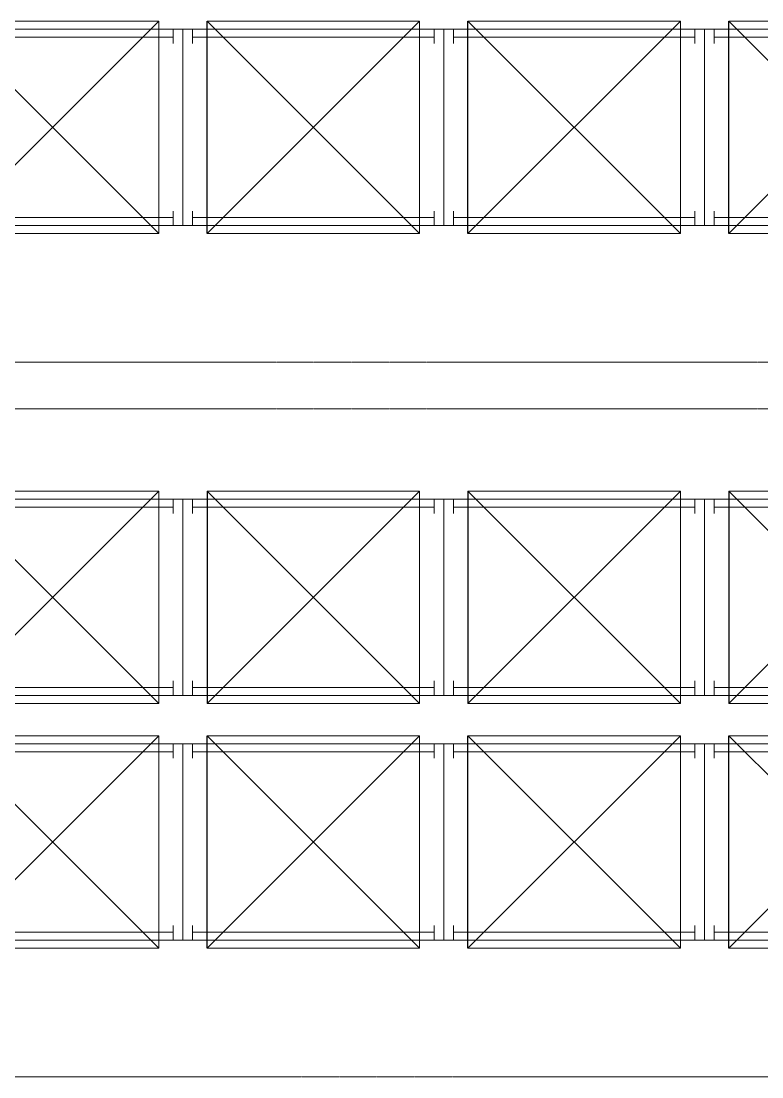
# Model space of a CAD drawing. Header units: millimetres. Extents: x -67280 to 67280, y -47520 to 47520.
# Drawn here: x -41673 to -37072, y -22837 to -16277 of the extents above; entities that cross this region are included whole.
import ezdxf

# ---------------------------------------------------------------- set-up
doc = ezdxf.new("R2010")
doc.units = ezdxf.units.MM
doc.linetypes.add('点画线', pattern=[18, 12, -2, 2, -2])
for name, color, linetype, lineweight in [('ACADloading', 57, 'Continuous', 18), ('ACADRackFrame', 5, 'Continuous', 18), ('ACAD细实线层', 3, 'Continuous', 18), ('中心线层', 1, '点画线', 18), ('尺寸线层', 4, 'Continuous', 18)]:
    doc.layers.add(name, color=color, linetype=linetype, lineweight=lineweight)

# ---------------------------------------------------------------- blocks, each defined once
blk = doc.blocks.new('*X214')
at = {"layer": 'ACADloading', "color": 3, "linetype": 'Continuous', "lineweight": 18}
for p, q in [((1530, 1320), (210, 1320.1)), ((210, 1320.1), (1530, 0)), ((210, 0), (210, 1320)), ((210, 0), (210, 1320)), ((210, 0), (210, 1320)), ((210, 0), (210, 1320)), ((210, 1320), (210, 0)), ((210, 1320), (210, 0)), ((210, 1320), (210, 0)), ((1530, 1320), (210, 0)), ((1490, 1320), (250, 1320)), ((1530, 0), (1530, 1320)), ((210, 820), (210, 1280)), ((210, 820), (210, 1280)), ((1530, 0), (210, 0))]:
    blk.add_line(p, q, dxfattribs=at)
at = {"layer": 'ACADloading', "color": 3, "linetype": 'Continuous', "lineweight": 25}
blk.add_line((210, 0), (210, 1320), dxfattribs=at)
at = {"layer": 'ACADloading', "linetype": 'Continuous', "lineweight": 18}
for p, q in [((1490, 1320), (250, 1320)), ((1490, 1320), (250, 1320)), ((1530, 0), (250, 0)), ((1530, 0), (250, 0)), ((1530, 0), (250, 0))]:
    blk.add_line(p, q, dxfattribs=at)
at = {"layer": 'ACADloading', "color": 5, "linetype": 'Continuous', "lineweight": 18}
blk.add_line((1530, 0), (1530, 1320), dxfattribs=at)
blk.add_line((1530, 0), (1530, 1320), dxfattribs=at)
blk.add_line((1530, 0), (1530, 1320), dxfattribs=at)
blk.add_line((1530, 0), (1530, 1320), dxfattribs=at)
blk.add_line((1530, 0), (1530, 1320), dxfattribs=at)
blk.add_line((1530, 0), (1530, 1320), dxfattribs=at)
at = {"layer": 'ACADRackFrame', "linetype": 'Continuous', "lineweight": 18}
for p, q in [((120, 1270), (1620, 1270)), ((1620, 1220), (120, 1220)), ((1620, 100), (120, 100)), ((120, 50), (1620, 50))]:
    blk.add_line(p, q, dxfattribs=at)
for points in [[(120, 1180), (120, 1270), (0, 1270), (0, 1180)], [(60, 50), (60, 1270)], [(1620, 1180), (1620, 1270), (1740, 1270), (1740, 1180)], [(1680, 50), (1680, 1270)], [(120, 140), (120, 50), (0, 50), (0, 140)], [(1620, 140), (1620, 50), (1740, 50), (1740, 140)]]:
    blk.add_lwpolyline(points, dxfattribs=at)
blk = doc.blocks.new('*X215')
at = {"layer": 'ACADloading', "color": 3, "linetype": 'Continuous', "lineweight": 18}
for p, q in [((1530, 1320), (210, 1320.1)), ((210, 1320.1), (1530, 0)), ((210, 0), (210, 1320)), ((210, 0), (210, 1320)), ((210, 0), (210, 1320)), ((210, 0), (210, 1320)), ((210, 1320), (210, 0)), ((210, 1320), (210, 0)), ((210, 1320), (210, 0)), ((1530, 1320), (210, 0)), ((1490, 1320), (250, 1320)), ((1530, 0), (1530, 1320)), ((210, 820), (210, 1280)), ((210, 820), (210, 1280)), ((1530, 0), (210, 0))]:
    blk.add_line(p, q, dxfattribs=at)
at = {"layer": 'ACADloading', "color": 3, "linetype": 'Continuous', "lineweight": 25}
blk.add_line((210, 0), (210, 1320), dxfattribs=at)
at = {"layer": 'ACADloading', "linetype": 'Continuous', "lineweight": 18}
for p, q in [((1490, 1320), (250, 1320)), ((1490, 1320), (250, 1320)), ((1530, 0), (250, 0)), ((1530, 0), (250, 0)), ((1530, 0), (250, 0))]:
    blk.add_line(p, q, dxfattribs=at)
at = {"layer": 'ACADloading', "color": 5, "linetype": 'Continuous', "lineweight": 18}
blk.add_line((1530, 0), (1530, 1320), dxfattribs=at)
blk.add_line((1530, 0), (1530, 1320), dxfattribs=at)
blk.add_line((1530, 0), (1530, 1320), dxfattribs=at)
blk.add_line((1530, 0), (1530, 1320), dxfattribs=at)
blk.add_line((1530, 0), (1530, 1320), dxfattribs=at)
blk.add_line((1530, 0), (1530, 1320), dxfattribs=at)
at = {"layer": 'ACADRackFrame', "linetype": 'Continuous', "lineweight": 18}
for p, q in [((120, 1270), (1620, 1270)), ((1620, 1220), (120, 1220)), ((1620, 100), (120, 100)), ((120, 50), (1620, 50))]:
    blk.add_line(p, q, dxfattribs=at)
for points in [[(120, 1180), (120, 1270), (0, 1270), (0, 1180)], [(60, 50), (60, 1270)], [(1620, 1180), (1620, 1270), (1740, 1270), (1740, 1180)], [(1680, 50), (1680, 1270)], [(120, 140), (120, 50), (0, 50), (0, 140)], [(1620, 140), (1620, 50), (1740, 50), (1740, 140)]]:
    blk.add_lwpolyline(points, dxfattribs=at)
blk = doc.blocks.new('*X216')
at = {"layer": 'ACADloading', "color": 3, "linetype": 'Continuous', "lineweight": 18}
for p, q in [((1530, 1320), (210, 1320.1)), ((210, 1320.1), (1530, 0)), ((210, 0), (210, 1320)), ((210, 0), (210, 1320)), ((210, 0), (210, 1320)), ((210, 0), (210, 1320)), ((210, 1320), (210, 0)), ((210, 1320), (210, 0)), ((210, 1320), (210, 0)), ((1530, 1320), (210, 0)), ((1490, 1320), (250, 1320)), ((1530, 0), (1530, 1320)), ((210, 820), (210, 1280)), ((210, 820), (210, 1280)), ((1530, 0), (210, 0))]:
    blk.add_line(p, q, dxfattribs=at)
at = {"layer": 'ACADloading', "color": 3, "linetype": 'Continuous', "lineweight": 25}
blk.add_line((210, 0), (210, 1320), dxfattribs=at)
at = {"layer": 'ACADloading', "linetype": 'Continuous', "lineweight": 18}
for p, q in [((1490, 1320), (250, 1320)), ((1490, 1320), (250, 1320)), ((1530, 0), (250, 0)), ((1530, 0), (250, 0)), ((1530, 0), (250, 0))]:
    blk.add_line(p, q, dxfattribs=at)
at = {"layer": 'ACADloading', "color": 5, "linetype": 'Continuous', "lineweight": 18}
blk.add_line((1530, 0), (1530, 1320), dxfattribs=at)
blk.add_line((1530, 0), (1530, 1320), dxfattribs=at)
blk.add_line((1530, 0), (1530, 1320), dxfattribs=at)
blk.add_line((1530, 0), (1530, 1320), dxfattribs=at)
blk.add_line((1530, 0), (1530, 1320), dxfattribs=at)
blk.add_line((1530, 0), (1530, 1320), dxfattribs=at)
at = {"layer": 'ACADRackFrame', "linetype": 'Continuous', "lineweight": 18}
for p, q in [((120, 1270), (1620, 1270)), ((1620, 1220), (120, 1220)), ((1620, 100), (120, 100)), ((120, 50), (1620, 50))]:
    blk.add_line(p, q, dxfattribs=at)
for points in [[(120, 1180), (120, 1270), (0, 1270), (0, 1180)], [(60, 50), (60, 1270)], [(1620, 1180), (1620, 1270), (1740, 1270), (1740, 1180)], [(1680, 50), (1680, 1270)], [(120, 140), (120, 50), (0, 50), (0, 140)], [(1620, 140), (1620, 50), (1740, 50), (1740, 140)]]:
    blk.add_lwpolyline(points, dxfattribs=at)
blk = doc.blocks.new('*X217')
at = {"layer": 'ACADloading', "color": 3, "linetype": 'Continuous', "lineweight": 18}
for p, q in [((1530, 1320), (210, 1320.1)), ((210, 1320.1), (1530, 0)), ((210, 0), (210, 1320)), ((210, 0), (210, 1320)), ((210, 0), (210, 1320)), ((210, 0), (210, 1320)), ((210, 1320), (210, 0)), ((210, 1320), (210, 0)), ((210, 1320), (210, 0)), ((1530, 1320), (210, 0)), ((1490, 1320), (250, 1320)), ((1530, 0), (1530, 1320)), ((210, 820), (210, 1280)), ((210, 820), (210, 1280)), ((1530, 0), (210, 0))]:
    blk.add_line(p, q, dxfattribs=at)
at = {"layer": 'ACADloading', "color": 3, "linetype": 'Continuous', "lineweight": 25}
blk.add_line((210, 0), (210, 1320), dxfattribs=at)
at = {"layer": 'ACADloading', "linetype": 'Continuous', "lineweight": 18}
for p, q in [((1490, 1320), (250, 1320)), ((1490, 1320), (250, 1320)), ((1530, 0), (250, 0)), ((1530, 0), (250, 0)), ((1530, 0), (250, 0))]:
    blk.add_line(p, q, dxfattribs=at)
at = {"layer": 'ACADloading', "color": 5, "linetype": 'Continuous', "lineweight": 18}
blk.add_line((1530, 0), (1530, 1320), dxfattribs=at)
blk.add_line((1530, 0), (1530, 1320), dxfattribs=at)
blk.add_line((1530, 0), (1530, 1320), dxfattribs=at)
blk.add_line((1530, 0), (1530, 1320), dxfattribs=at)
blk.add_line((1530, 0), (1530, 1320), dxfattribs=at)
blk.add_line((1530, 0), (1530, 1320), dxfattribs=at)
at = {"layer": 'ACADRackFrame', "linetype": 'Continuous', "lineweight": 18}
for p, q in [((120, 1270), (1620, 1270)), ((1620, 1220), (120, 1220)), ((1620, 100), (120, 100)), ((120, 50), (1620, 50))]:
    blk.add_line(p, q, dxfattribs=at)
for points in [[(120, 1180), (120, 1270), (0, 1270), (0, 1180)], [(60, 50), (60, 1270)], [(1620, 1180), (1620, 1270), (1740, 1270), (1740, 1180)], [(1680, 50), (1680, 1270)], [(120, 140), (120, 50), (0, 50), (0, 140)], [(1620, 140), (1620, 50), (1740, 50), (1740, 140)]]:
    blk.add_lwpolyline(points, dxfattribs=at)
blk = doc.blocks.new('*X251')
at = {"layer": 'ACADloading', "color": 3, "linetype": 'Continuous', "lineweight": 18}
for p, q in [((1530, 1320), (210, 1320.1)), ((210, 1320.1), (1530, 0)), ((210, 0), (210, 1320)), ((210, 0), (210, 1320)), ((210, 0), (210, 1320)), ((210, 0), (210, 1320)), ((210, 1320), (210, 0)), ((210, 1320), (210, 0)), ((210, 1320), (210, 0)), ((1530, 1320), (210, 0)), ((1490, 1320), (250, 1320)), ((1530, 0), (1530, 1320)), ((210, 820), (210, 1280)), ((210, 820), (210, 1280)), ((1530, 0), (210, 0))]:
    blk.add_line(p, q, dxfattribs=at)
at = {"layer": 'ACADloading', "color": 3, "linetype": 'Continuous', "lineweight": 25}
blk.add_line((210, 0), (210, 1320), dxfattribs=at)
at = {"layer": 'ACADloading', "linetype": 'Continuous', "lineweight": 18}
for p, q in [((1490, 1320), (250, 1320)), ((1490, 1320), (250, 1320)), ((1530, 0), (250, 0)), ((1530, 0), (250, 0)), ((1530, 0), (250, 0))]:
    blk.add_line(p, q, dxfattribs=at)
at = {"layer": 'ACADloading', "color": 5, "linetype": 'Continuous', "lineweight": 18}
blk.add_line((1530, 0), (1530, 1320), dxfattribs=at)
blk.add_line((1530, 0), (1530, 1320), dxfattribs=at)
blk.add_line((1530, 0), (1530, 1320), dxfattribs=at)
blk.add_line((1530, 0), (1530, 1320), dxfattribs=at)
blk.add_line((1530, 0), (1530, 1320), dxfattribs=at)
blk.add_line((1530, 0), (1530, 1320), dxfattribs=at)
at = {"layer": 'ACADRackFrame', "linetype": 'Continuous', "lineweight": 18}
for p, q in [((120, 1270), (1620, 1270)), ((1620, 1220), (120, 1220)), ((1620, 100), (120, 100)), ((120, 50), (1620, 50))]:
    blk.add_line(p, q, dxfattribs=at)
for points in [[(120, 1180), (120, 1270), (0, 1270), (0, 1180)], [(60, 50), (60, 1270)], [(1620, 1180), (1620, 1270), (1740, 1270), (1740, 1180)], [(1680, 50), (1680, 1270)], [(120, 140), (120, 50), (0, 50), (0, 140)], [(1620, 140), (1620, 50), (1740, 50), (1740, 140)]]:
    blk.add_lwpolyline(points, dxfattribs=at)
blk = doc.blocks.new('*X252')
at = {"layer": 'ACADloading', "color": 3, "linetype": 'Continuous', "lineweight": 18}
for p, q in [((1530, 1320), (210, 1320.1)), ((210, 1320.1), (1530, 0)), ((210, 0), (210, 1320)), ((210, 0), (210, 1320)), ((210, 0), (210, 1320)), ((210, 0), (210, 1320)), ((210, 1320), (210, 0)), ((210, 1320), (210, 0)), ((210, 1320), (210, 0)), ((1530, 1320), (210, 0)), ((1490, 1320), (250, 1320)), ((1530, 0), (1530, 1320)), ((210, 820), (210, 1280)), ((210, 820), (210, 1280)), ((1530, 0), (210, 0))]:
    blk.add_line(p, q, dxfattribs=at)
at = {"layer": 'ACADloading', "color": 3, "linetype": 'Continuous', "lineweight": 25}
blk.add_line((210, 0), (210, 1320), dxfattribs=at)
at = {"layer": 'ACADloading', "linetype": 'Continuous', "lineweight": 18}
for p, q in [((1490, 1320), (250, 1320)), ((1490, 1320), (250, 1320)), ((1530, 0), (250, 0)), ((1530, 0), (250, 0)), ((1530, 0), (250, 0))]:
    blk.add_line(p, q, dxfattribs=at)
at = {"layer": 'ACADloading', "color": 5, "linetype": 'Continuous', "lineweight": 18}
blk.add_line((1530, 0), (1530, 1320), dxfattribs=at)
blk.add_line((1530, 0), (1530, 1320), dxfattribs=at)
blk.add_line((1530, 0), (1530, 1320), dxfattribs=at)
blk.add_line((1530, 0), (1530, 1320), dxfattribs=at)
blk.add_line((1530, 0), (1530, 1320), dxfattribs=at)
blk.add_line((1530, 0), (1530, 1320), dxfattribs=at)
at = {"layer": 'ACADRackFrame', "linetype": 'Continuous', "lineweight": 18}
for p, q in [((120, 1270), (1620, 1270)), ((1620, 1220), (120, 1220)), ((1620, 100), (120, 100)), ((120, 50), (1620, 50))]:
    blk.add_line(p, q, dxfattribs=at)
for points in [[(120, 1180), (120, 1270), (0, 1270), (0, 1180)], [(60, 50), (60, 1270)], [(1620, 1180), (1620, 1270), (1740, 1270), (1740, 1180)], [(1680, 50), (1680, 1270)], [(120, 140), (120, 50), (0, 50), (0, 140)], [(1620, 140), (1620, 50), (1740, 50), (1740, 140)]]:
    blk.add_lwpolyline(points, dxfattribs=at)
blk = doc.blocks.new('*X253')
at = {"layer": 'ACADloading', "color": 3, "linetype": 'Continuous', "lineweight": 18}
for p, q in [((1530, 1320), (210, 1320.1)), ((210, 1320.1), (1530, 0)), ((210, 0), (210, 1320)), ((210, 0), (210, 1320)), ((210, 0), (210, 1320)), ((210, 0), (210, 1320)), ((210, 1320), (210, 0)), ((210, 1320), (210, 0)), ((210, 1320), (210, 0)), ((1530, 1320), (210, 0)), ((1490, 1320), (250, 1320)), ((1530, 0), (1530, 1320)), ((210, 820), (210, 1280)), ((210, 820), (210, 1280)), ((1530, 0), (210, 0))]:
    blk.add_line(p, q, dxfattribs=at)
at = {"layer": 'ACADloading', "color": 3, "linetype": 'Continuous', "lineweight": 25}
blk.add_line((210, 0), (210, 1320), dxfattribs=at)
at = {"layer": 'ACADloading', "linetype": 'Continuous', "lineweight": 18}
for p, q in [((1490, 1320), (250, 1320)), ((1490, 1320), (250, 1320)), ((1530, 0), (250, 0)), ((1530, 0), (250, 0)), ((1530, 0), (250, 0))]:
    blk.add_line(p, q, dxfattribs=at)
at = {"layer": 'ACADloading', "color": 5, "linetype": 'Continuous', "lineweight": 18}
blk.add_line((1530, 0), (1530, 1320), dxfattribs=at)
blk.add_line((1530, 0), (1530, 1320), dxfattribs=at)
blk.add_line((1530, 0), (1530, 1320), dxfattribs=at)
blk.add_line((1530, 0), (1530, 1320), dxfattribs=at)
blk.add_line((1530, 0), (1530, 1320), dxfattribs=at)
blk.add_line((1530, 0), (1530, 1320), dxfattribs=at)
at = {"layer": 'ACADRackFrame', "linetype": 'Continuous', "lineweight": 18}
for p, q in [((120, 1270), (1620, 1270)), ((1620, 1220), (120, 1220)), ((1620, 100), (120, 100)), ((120, 50), (1620, 50))]:
    blk.add_line(p, q, dxfattribs=at)
for points in [[(120, 1180), (120, 1270), (0, 1270), (0, 1180)], [(60, 50), (60, 1270)], [(1620, 1180), (1620, 1270), (1740, 1270), (1740, 1180)], [(1680, 50), (1680, 1270)], [(120, 140), (120, 50), (0, 50), (0, 140)], [(1620, 140), (1620, 50), (1740, 50), (1740, 140)]]:
    blk.add_lwpolyline(points, dxfattribs=at)
blk = doc.blocks.new('*X254')
at = {"layer": 'ACADloading', "color": 3, "linetype": 'Continuous', "lineweight": 18}
for p, q in [((1530, 1320), (210, 1320.1)), ((210, 1320.1), (1530, 0)), ((210, 0), (210, 1320)), ((210, 0), (210, 1320)), ((210, 0), (210, 1320)), ((210, 0), (210, 1320)), ((210, 1320), (210, 0)), ((210, 1320), (210, 0)), ((210, 1320), (210, 0)), ((1530, 1320), (210, 0)), ((1490, 1320), (250, 1320)), ((1530, 0), (1530, 1320)), ((210, 820), (210, 1280)), ((210, 820), (210, 1280)), ((1530, 0), (210, 0))]:
    blk.add_line(p, q, dxfattribs=at)
at = {"layer": 'ACADloading', "color": 3, "linetype": 'Continuous', "lineweight": 25}
blk.add_line((210, 0), (210, 1320), dxfattribs=at)
at = {"layer": 'ACADloading', "linetype": 'Continuous', "lineweight": 18}
for p, q in [((1490, 1320), (250, 1320)), ((1490, 1320), (250, 1320)), ((1530, 0), (250, 0)), ((1530, 0), (250, 0)), ((1530, 0), (250, 0))]:
    blk.add_line(p, q, dxfattribs=at)
at = {"layer": 'ACADloading', "color": 5, "linetype": 'Continuous', "lineweight": 18}
blk.add_line((1530, 0), (1530, 1320), dxfattribs=at)
blk.add_line((1530, 0), (1530, 1320), dxfattribs=at)
blk.add_line((1530, 0), (1530, 1320), dxfattribs=at)
blk.add_line((1530, 0), (1530, 1320), dxfattribs=at)
blk.add_line((1530, 0), (1530, 1320), dxfattribs=at)
blk.add_line((1530, 0), (1530, 1320), dxfattribs=at)
at = {"layer": 'ACADRackFrame', "linetype": 'Continuous', "lineweight": 18}
for p, q in [((120, 1270), (1620, 1270)), ((1620, 1220), (120, 1220)), ((1620, 100), (120, 100)), ((120, 50), (1620, 50))]:
    blk.add_line(p, q, dxfattribs=at)
for points in [[(120, 1180), (120, 1270), (0, 1270), (0, 1180)], [(60, 50), (60, 1270)], [(1620, 1180), (1620, 1270), (1740, 1270), (1740, 1180)], [(1680, 50), (1680, 1270)], [(120, 140), (120, 50), (0, 50), (0, 140)], [(1620, 140), (1620, 50), (1740, 50), (1740, 140)]]:
    blk.add_lwpolyline(points, dxfattribs=at)
blk = doc.blocks.new('*X287')
at = {"layer": 'ACADloading', "color": 3, "linetype": 'Continuous', "lineweight": 18}
for p, q in [((1530, 0), (210, 0)), ((210, 0), (210, -1320)), ((210, 0), (210, -1320)), ((210, 0), (210, -1320)), ((210, 0), (210, -1320)), ((210, -1320), (210, 0)), ((210, -1320), (210, 0)), ((210, -1320), (210, 0)), ((210, -1320.1), (1530, 0)), ((1530, -1320), (210, 0)), ((1530, 0), (1530, -1320)), ((210, -820), (210, -1280)), ((210, -820), (210, -1280)), ((1530, -1320), (210, -1320.1)), ((1490, -1320), (250, -1320))]:
    blk.add_line(p, q, dxfattribs=at)
at = {"layer": 'ACADloading', "color": 3, "linetype": 'Continuous', "lineweight": 25}
blk.add_line((210, 0), (210, -1320), dxfattribs=at)
at = {"layer": 'ACADloading', "linetype": 'Continuous', "lineweight": 18}
for p, q in [((1530, 0), (250, 0)), ((1530, 0), (250, 0)), ((1530, 0), (250, 0)), ((1490, -1320), (250, -1320)), ((1490, -1320), (250, -1320))]:
    blk.add_line(p, q, dxfattribs=at)
at = {"layer": 'ACADloading', "color": 5, "linetype": 'Continuous', "lineweight": 18}
blk.add_line((1530, 0), (1530, -1320), dxfattribs=at)
blk.add_line((1530, 0), (1530, -1320), dxfattribs=at)
blk.add_line((1530, 0), (1530, -1320), dxfattribs=at)
blk.add_line((1530, 0), (1530, -1320), dxfattribs=at)
blk.add_line((1530, 0), (1530, -1320), dxfattribs=at)
blk.add_line((1530, 0), (1530, -1320), dxfattribs=at)
at = {"layer": 'ACADRackFrame', "linetype": 'Continuous', "lineweight": 18}
for p, q in [((120, -50), (1620, -50)), ((1620, -100), (120, -100)), ((1620, -1220), (120, -1220)), ((120, -1270), (1620, -1270))]:
    blk.add_line(p, q, dxfattribs=at)
for points in [[(120, -140), (120, -50), (0, -50), (0, -140)], [(60, -50), (60, -1270)], [(1620, -140), (1620, -50), (1740, -50), (1740, -140)], [(1680, -50), (1680, -1270)], [(120, -1180), (120, -1270), (0, -1270), (0, -1180)], [(1620, -1180), (1620, -1270), (1740, -1270), (1740, -1180)]]:
    blk.add_lwpolyline(points, dxfattribs=at)
blk = doc.blocks.new('*X288')
at = {"layer": 'ACADloading', "color": 3, "linetype": 'Continuous', "lineweight": 18}
for p, q in [((1530, 0), (210, 0)), ((210, 0), (210, -1320)), ((210, 0), (210, -1320)), ((210, 0), (210, -1320)), ((210, 0), (210, -1320)), ((210, -1320), (210, 0)), ((210, -1320), (210, 0)), ((210, -1320), (210, 0)), ((210, -1320.1), (1530, 0)), ((1530, -1320), (210, 0)), ((1530, 0), (1530, -1320)), ((210, -820), (210, -1280)), ((210, -820), (210, -1280)), ((1530, -1320), (210, -1320.1)), ((1490, -1320), (250, -1320))]:
    blk.add_line(p, q, dxfattribs=at)
at = {"layer": 'ACADloading', "color": 3, "linetype": 'Continuous', "lineweight": 25}
blk.add_line((210, 0), (210, -1320), dxfattribs=at)
at = {"layer": 'ACADloading', "linetype": 'Continuous', "lineweight": 18}
for p, q in [((1530, 0), (250, 0)), ((1530, 0), (250, 0)), ((1530, 0), (250, 0)), ((1490, -1320), (250, -1320)), ((1490, -1320), (250, -1320))]:
    blk.add_line(p, q, dxfattribs=at)
at = {"layer": 'ACADloading', "color": 5, "linetype": 'Continuous', "lineweight": 18}
blk.add_line((1530, 0), (1530, -1320), dxfattribs=at)
blk.add_line((1530, 0), (1530, -1320), dxfattribs=at)
blk.add_line((1530, 0), (1530, -1320), dxfattribs=at)
blk.add_line((1530, 0), (1530, -1320), dxfattribs=at)
blk.add_line((1530, 0), (1530, -1320), dxfattribs=at)
blk.add_line((1530, 0), (1530, -1320), dxfattribs=at)
at = {"layer": 'ACADRackFrame', "linetype": 'Continuous', "lineweight": 18}
for p, q in [((120, -50), (1620, -50)), ((1620, -100), (120, -100)), ((1620, -1220), (120, -1220)), ((120, -1270), (1620, -1270))]:
    blk.add_line(p, q, dxfattribs=at)
for points in [[(120, -140), (120, -50), (0, -50), (0, -140)], [(60, -50), (60, -1270)], [(1620, -140), (1620, -50), (1740, -50), (1740, -140)], [(1680, -50), (1680, -1270)], [(120, -1180), (120, -1270), (0, -1270), (0, -1180)], [(1620, -1180), (1620, -1270), (1740, -1270), (1740, -1180)]]:
    blk.add_lwpolyline(points, dxfattribs=at)
blk = doc.blocks.new('*X289')
at = {"layer": 'ACADloading', "color": 3, "linetype": 'Continuous', "lineweight": 18}
for p, q in [((1530, 0), (210, 0)), ((210, 0), (210, -1320)), ((210, 0), (210, -1320)), ((210, 0), (210, -1320)), ((210, 0), (210, -1320)), ((210, -1320), (210, 0)), ((210, -1320), (210, 0)), ((210, -1320), (210, 0)), ((210, -1320.1), (1530, 0)), ((1530, -1320), (210, 0)), ((1530, 0), (1530, -1320)), ((210, -820), (210, -1280)), ((210, -820), (210, -1280)), ((1530, -1320), (210, -1320.1)), ((1490, -1320), (250, -1320))]:
    blk.add_line(p, q, dxfattribs=at)
at = {"layer": 'ACADloading', "color": 3, "linetype": 'Continuous', "lineweight": 25}
blk.add_line((210, 0), (210, -1320), dxfattribs=at)
at = {"layer": 'ACADloading', "linetype": 'Continuous', "lineweight": 18}
for p, q in [((1530, 0), (250, 0)), ((1530, 0), (250, 0)), ((1530, 0), (250, 0)), ((1490, -1320), (250, -1320)), ((1490, -1320), (250, -1320))]:
    blk.add_line(p, q, dxfattribs=at)
at = {"layer": 'ACADloading', "color": 5, "linetype": 'Continuous', "lineweight": 18}
blk.add_line((1530, 0), (1530, -1320), dxfattribs=at)
blk.add_line((1530, 0), (1530, -1320), dxfattribs=at)
blk.add_line((1530, 0), (1530, -1320), dxfattribs=at)
blk.add_line((1530, 0), (1530, -1320), dxfattribs=at)
blk.add_line((1530, 0), (1530, -1320), dxfattribs=at)
blk.add_line((1530, 0), (1530, -1320), dxfattribs=at)
at = {"layer": 'ACADRackFrame', "linetype": 'Continuous', "lineweight": 18}
for p, q in [((120, -50), (1620, -50)), ((1620, -100), (120, -100)), ((1620, -1220), (120, -1220)), ((120, -1270), (1620, -1270))]:
    blk.add_line(p, q, dxfattribs=at)
for points in [[(120, -140), (120, -50), (0, -50), (0, -140)], [(60, -50), (60, -1270)], [(1620, -140), (1620, -50), (1740, -50), (1740, -140)], [(1680, -50), (1680, -1270)], [(120, -1180), (120, -1270), (0, -1270), (0, -1180)], [(1620, -1180), (1620, -1270), (1740, -1270), (1740, -1180)]]:
    blk.add_lwpolyline(points, dxfattribs=at)
blk = doc.blocks.new('*X290')
at = {"layer": 'ACADloading', "color": 3, "linetype": 'Continuous', "lineweight": 18}
for p, q in [((1530, 0), (210, 0)), ((210, 0), (210, -1320)), ((210, 0), (210, -1320)), ((210, 0), (210, -1320)), ((210, 0), (210, -1320)), ((210, -1320), (210, 0)), ((210, -1320), (210, 0)), ((210, -1320), (210, 0)), ((210, -1320.1), (1530, 0)), ((1530, -1320), (210, 0)), ((1530, 0), (1530, -1320)), ((210, -820), (210, -1280)), ((210, -820), (210, -1280)), ((1530, -1320), (210, -1320.1)), ((1490, -1320), (250, -1320))]:
    blk.add_line(p, q, dxfattribs=at)
at = {"layer": 'ACADloading', "color": 3, "linetype": 'Continuous', "lineweight": 25}
blk.add_line((210, 0), (210, -1320), dxfattribs=at)
at = {"layer": 'ACADloading', "linetype": 'Continuous', "lineweight": 18}
for p, q in [((1530, 0), (250, 0)), ((1530, 0), (250, 0)), ((1530, 0), (250, 0)), ((1490, -1320), (250, -1320)), ((1490, -1320), (250, -1320))]:
    blk.add_line(p, q, dxfattribs=at)
at = {"layer": 'ACADloading', "color": 5, "linetype": 'Continuous', "lineweight": 18}
blk.add_line((1530, 0), (1530, -1320), dxfattribs=at)
blk.add_line((1530, 0), (1530, -1320), dxfattribs=at)
blk.add_line((1530, 0), (1530, -1320), dxfattribs=at)
blk.add_line((1530, 0), (1530, -1320), dxfattribs=at)
blk.add_line((1530, 0), (1530, -1320), dxfattribs=at)
blk.add_line((1530, 0), (1530, -1320), dxfattribs=at)
at = {"layer": 'ACADRackFrame', "linetype": 'Continuous', "lineweight": 18}
for p, q in [((120, -50), (1620, -50)), ((1620, -100), (120, -100)), ((1620, -1220), (120, -1220)), ((120, -1270), (1620, -1270))]:
    blk.add_line(p, q, dxfattribs=at)
for points in [[(120, -140), (120, -50), (0, -50), (0, -140)], [(60, -50), (60, -1270)], [(1620, -140), (1620, -50), (1740, -50), (1740, -140)], [(1680, -50), (1680, -1270)], [(120, -1180), (120, -1270), (0, -1270), (0, -1180)], [(1620, -1180), (1620, -1270), (1740, -1270), (1740, -1180)]]:
    blk.add_lwpolyline(points, dxfattribs=at)
blk = doc.blocks.new('*X218')
at = {"layer": 'ACAD细实线层', "linetype": 'Continuous', "lineweight": 18}
for name, p in [('*X254', (-29220, 865)), ('*X253', (-27600, 865)), ('*X252', (-25980, 865)), ('*X251', (-24360, 865)), ('*X290', (-29220, -735)), ('*X289', (-27600, -735)), ('*X288', (-25980, -735)), ('*X287', (-24360, -735))]:
    blk.add_blockref(name, p, dxfattribs=at)

msp = doc.modelspace()

# ---------------------------------------------------------------- linework, layer by layer
at = {"layer": '中心线层'}
for p, q in [((16032.015, -18397.309), (-46007.985, -18397.309)), ((16032.015, -18397.309), (-46007.985, -18397.309)), ((16032.015, -18687.309), (-46007.985, -18687.309)), ((16027.386, -22837.309), (-46125.8, -22837.309)), ((16027.386, -22837.309), (-46125.799, -22837.309))]:
    msp.add_line(p, q, dxfattribs=at)
at = {"layer": '中心线层', "linetype": '点画线', "lineweight": 18}
msp.add_line((16032.015, -18687.309), (-46007.985, -18687.309), dxfattribs=at)

# ---------------------------------------------------------------- block references
at = {"layer": 'ACAD细实线层', "linetype": 'Continuous', "lineweight": 18}
for name, p in [('*X217', (-42347.963, -22037.309)), ('*X216', (-40727.963, -22037.309)), ('*X215', (-39107.963, -22037.309)), ('*X214', (-37487.963, -22037.309))]:
    msp.add_blockref(name, p, dxfattribs=at)
at = {"layer": '尺寸线层'}
msp.add_blockref('*X218', (-13127.98, -18462.309), dxfattribs=at)

doc.saveas('drawing.dxf')
